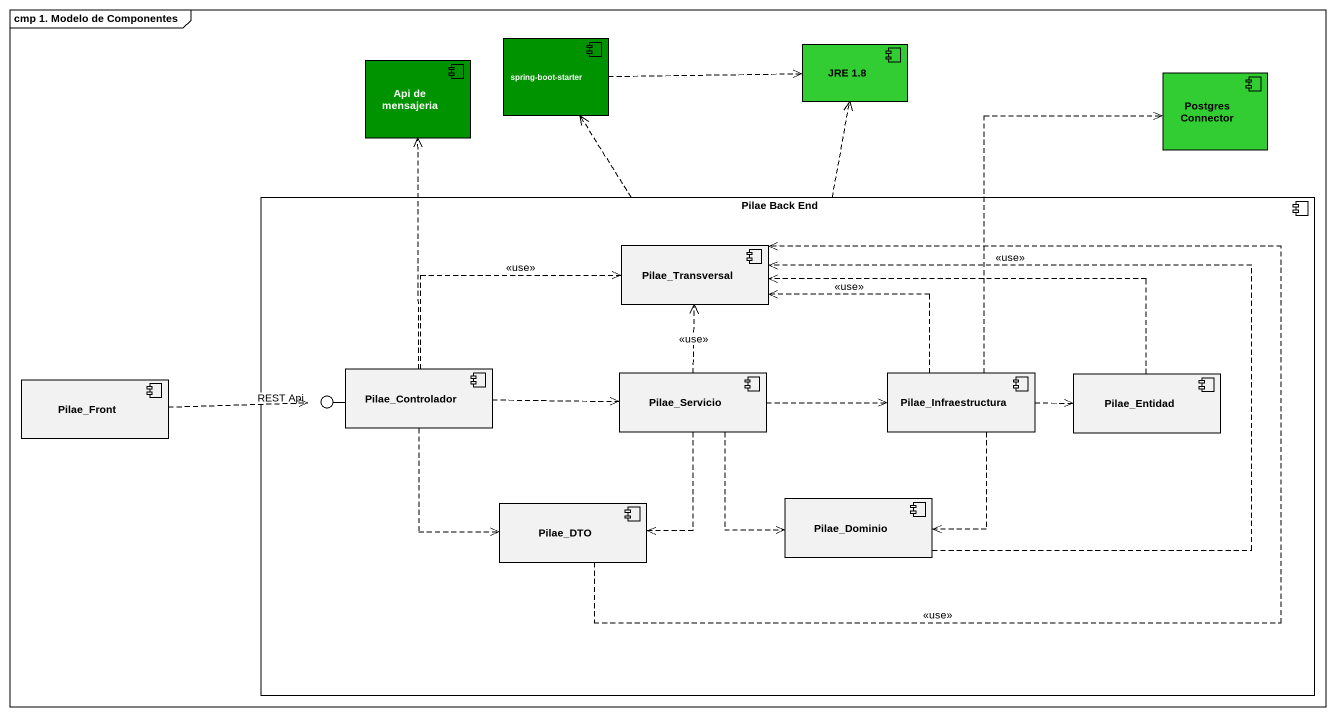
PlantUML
@startuml
mainframe cmp 1. Modelo de Componentes
component "Api de mensajeria" as Api_de_mensajeria #009300
component "spring-boot-starter" as spring_boot_starter #009300
component "JRE 1.8" as JRE_1_8 #32CD32
component "Postgres Connector" as Postgres_Connector #32CD32
component "Pilae Back End" as Pilae_Back_End {
  component Pilae_Transversal
  component Pilae_Controlador
  component Pilae_Servicio
  component Pilae_Infraestructura
  component Pilae_Entidad
  component Pilae_DTO
  component Pilae_Dominio
}
component Pilae_Front
() "REST Api" as REST_Api
Pilae_Controlador -left- REST_Api
spring_boot_starter .right.> JRE_1_8
Pilae_Back_End .up.> spring_boot_starter
Pilae_Back_End .up.> JRE_1_8
Pilae_Controlador .up.> Api_de_mensajeria
Pilae_Controlador .right.> Pilae_Transversal : <<use>>
Pilae_Controlador .right.> Pilae_Servicio
Pilae_Controlador ..> Pilae_DTO
Pilae_Servicio .up.> Pilae_Transversal : <<use>>
Pilae_Servicio .right.> Pilae_Infraestructura
Pilae_Servicio ..> Pilae_DTO
Pilae_Servicio ..> Pilae_Dominio
Pilae_Infraestructura .up.> Postgres_Connector
Pilae_Infraestructura .left.> Pilae_Transversal : <<use>>
Pilae_Infraestructura .right.> Pilae_Entidad
Pilae_Infraestructura ..> Pilae_Dominio
Pilae_Entidad .left.> Pilae_Transversal
Pilae_Front .right.> REST_Api
Pilae_DTO .up.> Pilae_Transversal : <<use>>
Pilae_Dominio .up.> Pilae_Transversal : <<use>>
@enduml
